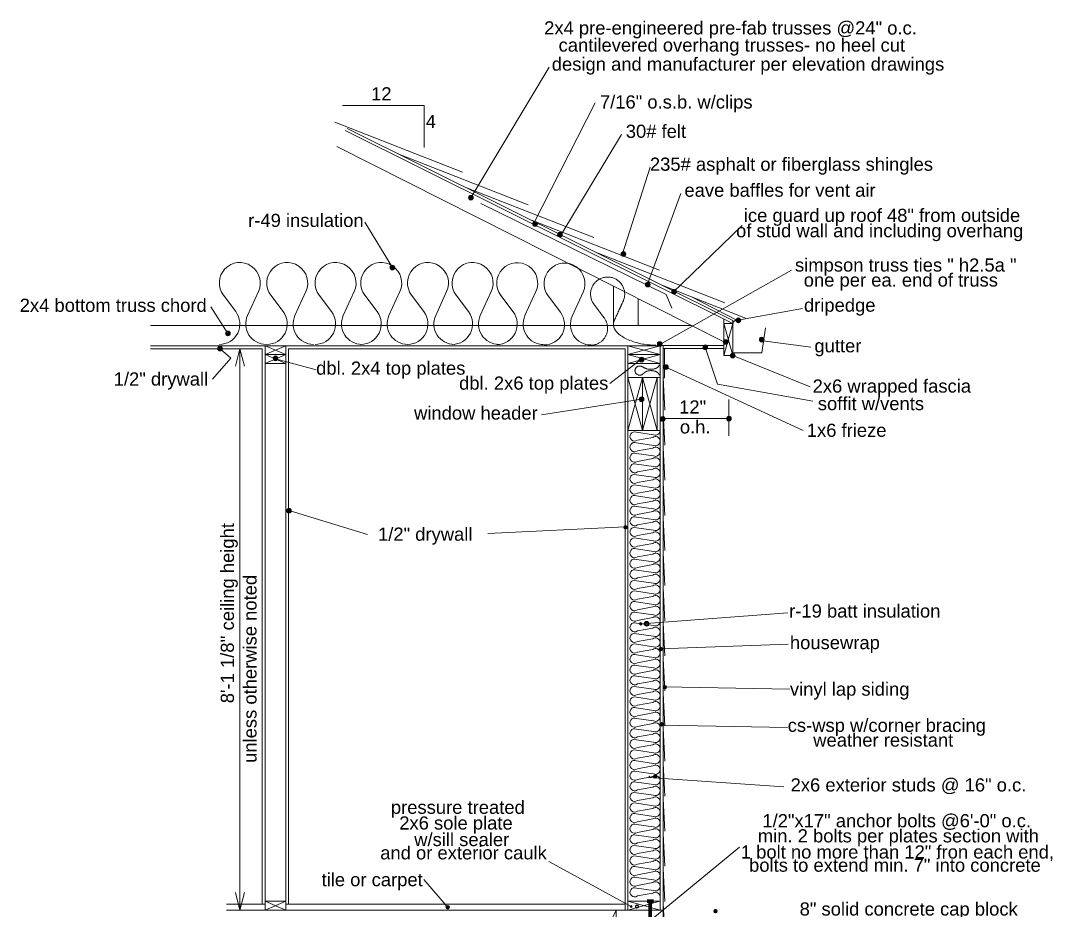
# Model space of a CAD drawing. Header units: inches. Extents: x -4443104 to -4439086, y 793046 to 798506.
# Drawn here: x -4442547.5 to -4442194.8, y 793302.4 to 793606.7 of the extents above; entities that cross this region are included whole.
import ezdxf

# ---------------------------------------------------------------- set-up
doc = ezdxf.new("R2010")
doc.units = ezdxf.units.IN
doc.header["$MEASUREMENT"] = 0
doc.linetypes.add('DGN Style 2', pattern=[20.825219, 12.495132, -8.330088])
doc.layers.add('Level 1', color=7, linetype='Continuous', lineweight=0)
doc.layers.add('Level 3', color=7, linetype='Continuous', lineweight=0)
doc.styles.add('Style-Arial', font='arial.ttf')

# ---------------------------------------------------------------- blocks, each defined once
blk = doc.blocks.new('LT3_2')
at = {"layer": 'Level 3', "color": 7, "linetype": 'Continuous', "lineweight": 13, "extrusion": (0, 0, -1)}
for radius in [6, 5.52, 5.04, 4.56, 4.08, 3.6, 3.12, 2.64, 2.16, 1.68, 1.2, 0.72, 0.24]:
    blk.add_circle((0, 0), radius, dxfattribs=at)
blk = doc.blocks.new('LT3_8')
at = {"layer": 'Level 3', "color": 7, "linetype": 'Continuous', "lineweight": 13}
for centre, radius in [((0, 0), 3.12), ((0, 0), 2.64), ((0, 0), 2.16), ((0, 0), 1.68), ((0, 0), 1.2), ((0, 0), 0.72), ((0, 0), 0.24), ((20, 0), 6), ((20, 0), 5.52), ((20, 0), 5.04), ((20, 0), 4.56), ((20, 0), 4.08), ((20, 0), 3.6)]:
    blk.add_circle(centre, radius, dxfattribs=at)
blk = doc.blocks.new('INSUL_2')
at = {"layer": 'Level 1', "color": 7, "linetype": 'Continuous', "lineweight": 13, "flags": 128}
blk.add_lwpolyline([(2, 0, -0.545985), (1.204, 1.238), (1.204, 1.238), (1.671, 2.262), (1.671, 2.262, 1.756667), (0.175, 2.1), (0.175, 2.1), (0.7, 1.4), (0.7, 1.4, -0.618044), (0, 0)], format="xyb", dxfattribs=at)
blk = doc.blocks.new('INSUL_5')
at = {"layer": 'Level 1', "color": 7, "linetype": 'Continuous', "lineweight": 13}
blk.add_rational_spline([(3.349, 0), (0.639, 0), (1.204, 1.238), (1.204, 1.238), (1.204, 1.238), (1.437, 1.75), (1.671, 2.262), (1.671, 2.262), (1.671, 2.262), (1.978, 2.935), (1.365, 3.35), (0.752, 3.764), (0.241, 3.228), (-0.269, 2.692), (0.175, 2.1), (0.437, 1.75), (0.7, 1.4), (1.024, 0.967), (0.783, 0.484), (0.541, 0), (0, 0)], [1, 0.540714425116, 1, 1, 1, 1, 1, 1, 1, 0.763428836888, 1, 0.763428836888, 1, 0.763428836888, 1, 1, 1, 0.850647049798, 1, 0.850647049798, 1], degree=2, knots=[0, 0, 0, 0.142857, 0.142857, 0.285714, 0.285714, 0.428571, 0.428571, 0.571429, 0.571429, 0.619048, 0.619048, 0.666667, 0.666667, 0.714286, 0.714286, 0.857143, 0.857143, 0.928571, 0.928571, 1, 1, 1], dxfattribs=at)
blk = doc.blocks.new('LT3_9')
at = {"layer": 'Level 3', "color": 7, "linetype": 'Continuous', "lineweight": 13}
for centre, radius in [((0, 0), 3.12), ((0, 0), 2.64), ((0, 0), 2.16), ((0, 0), 1.68), ((0, 0), 1.2), ((0, 0), 0.72), ((0, 0), 0.24), ((15, 0), 6), ((15, 0), 5.52), ((15, 0), 5.04), ((15, 0), 4.56), ((15, 0), 4.08), ((15, 0), 3.6)]:
    blk.add_circle(centre, radius, dxfattribs=at)
blk = doc.blocks.new('INSUL_6')
at = {"layer": 'Level 1', "color": 7, "linetype": 'Continuous', "lineweight": 13}
blk.add_rational_spline([(2, 0), (0.64, 0), (1.2, 2.35), (1.44, 2.86), (1.67, 3.37), (1.67, 3.37), (1.67, 3.37), (1.98, 4.05), (1.37, 4.46), (0.75, 4.87), (0.24, 4.34), (-0.27, 3.8), (0.17, 3.21), (0.44, 2.86), (0.7, 2.51), (1.02, 1.73), (0.78, 0.87), (0.54, 0), (0, 0)], [1, 0.540714425116, 1, 1, 1, 1, 1, 0.763428836888, 1, 0.763428836888, 1, 0.763428836888, 1, 1, 1, 0.850647049798, 1, 0.850647049798, 1], degree=2, knots=[0, 0, 0, 0.166667, 0.166667, 0.333333, 0.333333, 0.5, 0.5, 0.555556, 0.555556, 0.611111, 0.611111, 0.666667, 0.666667, 0.833333, 0.833333, 0.916667, 0.916667, 1, 1, 1], dxfattribs=at)
blk = doc.blocks.new('LT3_10')
at = {"layer": 'Level 3', "color": 7, "linetype": 'Continuous', "lineweight": 13}
for centre, radius in [((0, 0), 0.72), ((0, 0), 0.24), ((20, 0), 6), ((20, 0), 5.52), ((20, 0), 5.04), ((20, 0), 4.56), ((20, 0), 4.08), ((20, 0), 3.6), ((20, 0), 3.12), ((20, 0), 2.64), ((20, 0), 2.16), ((20, 0), 1.68), ((20, 0), 1.2)]:
    blk.add_circle(centre, radius, dxfattribs=at)
blk = doc.blocks.new('INSUL_7')
at = {"layer": 'Level 1', "color": 7, "linetype": 'Continuous', "lineweight": 0, "flags": 128}
blk.add_lwpolyline([(2, 0, -0.545985), (1.2, 1.24), (1.2, 1.24), (1.67, 4.48), (1.67, 4.48, 1.756667), (0.17, 4.32), (0.17, 4.32), (0.7, 1.4), (0.7, 1.4, -0.618044), (0, 0)], format="xyb", dxfattribs=at)

msp = doc.modelspace()

# ---------------------------------------------------------------- linework, layer by layer
at = {"layer": 'Level 1', "color": 7, "linetype": 'Continuous', "lineweight": 13}
for p, q in [((-4442461.096, 793302.5059), (-4442461.0884, 793302.4375)), ((-4442456.096, 793302.5059), (-4442456.0884, 793302.4375)), ((-4442451.096, 793302.5059), (-4442451.0884, 793302.4375)), ((-4442446.096, 793302.5059), (-4442446.0884, 793302.4375)), ((-4442441.096, 793302.5059), (-4442441.0884, 793302.4375)), ((-4442436.096, 793302.5059), (-4442436.0884, 793302.4375)), ((-4442431.096, 793302.5059), (-4442431.0884, 793302.4375)), ((-4442426.096, 793302.5059), (-4442426.0884, 793302.4375)), ((-4442421.096, 793302.5059), (-4442421.0884, 793302.4375)), ((-4442416.096, 793302.5059), (-4442416.0884, 793302.4375)), ((-4442411.096, 793302.5059), (-4442411.0884, 793302.4375)), ((-4442406.096, 793302.5059), (-4442406.0884, 793302.4375)), ((-4442401.096, 793302.5059), (-4442401.0884, 793302.4375)), ((-4442396.096, 793302.5059), (-4442396.0884, 793302.4375)), ((-4442391.096, 793302.5059), (-4442391.0884, 793302.4375)), ((-4442386.096, 793302.5059), (-4442386.0884, 793302.4375)), ((-4442381.096, 793302.5059), (-4442381.0884, 793302.4375)), ((-4442376.096, 793302.5059), (-4442376.0884, 793302.4375)), ((-4442371.096, 793302.5059), (-4442371.0884, 793302.4375)), ((-4442366.096, 793302.5059), (-4442366.0884, 793302.4375)), ((-4442361.096, 793302.5059), (-4442361.0884, 793302.4375)), ((-4442356.096, 793302.5059), (-4442356.0884, 793302.4375)), ((-4442351.096, 793302.5059), (-4442351.0884, 793302.4375)), ((-4442346.096, 793302.5059), (-4442346.0884, 793302.4375)), ((-4442340.096, 793302.5059), (-4442340.0884, 793302.4375)), ((-4442334.096, 793302.5059), (-4442334.0884, 793302.4375)), ((-4442333.096, 793302.5059), (-4442333.0884, 793302.4375))]:
    msp.add_line(p, q, dxfattribs=at)
at = {"layer": 'Level 3', "color": 7, "linetype": 'Continuous', "lineweight": 13}
for p, q in [((-4442366.7829, 793590.7722), (-4442393.5539, 793546.1514)), ((-4442351.113, 793578.6427), (-4442372.1099, 793537.1602)), ((-4442440.0658, 793571.9482), (-4442396.3599, 793554.8477)), ((-4442304.0459, 793503.1313), (-4442436.5086, 793569.1743)), ((-4442304.0459, 793504.1317), (-4442435.8414, 793569.842)), ((-4442342.0323, 793567.8082), (-4442362.785, 793533.331)), ((-4442307.0466, 793496.8759), (-4442439.3728, 793563.5987)), ((-4442417.649, 793560.7717), (-4442373.9431, 793543.6713)), ((-4442332.2529, 793556.624), (-4442341.8413, 793526.6055)), ((-4442395.2323, 793549.5952), (-4442351.5263, 793532.4948)), ((-4442321.775, 793547.5369), (-4442333.0888, 793516.9559)), ((-4442326.7933, 793512.9885), (-4442390.1074, 793544.1285)), ((-4442429.7546, 793537.8324), (-4442420.3793, 793522.2514)), ((-4442372.8154, 793538.4187), (-4442329.1095, 793521.3183)), ((-4442300.8453, 793536.6437), (-4442324.6054, 793513.6418)), ((-4442350.3986, 793527.2422), (-4442306.6928, 793510.1418)), ((-4442283.9586, 793521.3819), (-4442328.6911, 793496.0218)), ((-4442344.8498, 793502.5771), (-4442344.8498, 793515.9374)), ((-4442327.9819, 793516.0657), (-4442299.6249, 793504.9707)), ((-4442336.3826, 793502.5771), (-4442336.3826, 793511.668)), ((-4442324.8351, 793508.4092), (-4442326.7933, 793512.9885)), ((-4442318.1408, 793512.1922), (-4442302.6778, 793504.3164)), ((-4442482.476, 793508.8496), (-4442476.6316, 793499.7526)), ((-4442280.1311, 793508.2488), (-4442302.344, 793504.2052)), ((-4442307.0466, 793503.1313), (-4442307.0466, 793504.6274)), ((-4442318.1837, 793502.4915), (-4442503.1063, 793502.4915)), ((-4442304.0459, 793503.1313), (-4442304.0459, 793504.1317)), ((-4442294.0849, 793493.1037), (-4442292.8603, 793501.6359)), ((-4442328.8463, 793495.488), (-4442503.1063, 793495.488)), ((-4442464.8476, 793494.4875), (-4442503.1063, 793494.4875)), ((-4442490.4249, 793495.488), (-4442469.4805, 793495.488)), ((-4442475.5671, 793491.3073), (-4442479.2038, 793494.4546)), ((-4442472.4805, 793302.5059), (-4442472.4805, 793494.4875)), ((-4442464.8476, 793304.5059), (-4442464.8476, 793494.4875)), ((-4442463.8471, 793302.5059), (-4442463.8471, 793495.488)), ((-4442456.8436, 793492.4865), (-4442463.8471, 793495.488)), ((-4442456.8436, 793495.488), (-4442463.8471, 793492.4865)), ((-4442456.8436, 793302.5059), (-4442456.8436, 793495.488)), ((-4442455.8431, 793304.5059), (-4442455.8431, 793494.4875)), ((-4442340.8503, 793494.4875), (-4442455.8431, 793494.4875)), ((-4442328.9035, 793495.488), (-4442441.5221, 793495.488)), ((-4442441.5221, 793494.5059), (-4442340.8498, 793494.5059)), ((-4442340.8503, 793449.3097), (-4442340.8503, 793494.4875)), ((-4442340.8498, 793302.5059), (-4442340.8498, 793494.5059)), ((-4442339.8498, 793302.5059), (-4442339.8498, 793495.488)), ((-4442339.8498, 793495.488), (-4442328.8649, 793492.488)), ((-4442339.8498, 793449.3097), (-4442339.8498, 793495.488)), ((-4442328.8463, 793495.488), (-4442339.8498, 793492.4865)), ((-4442328.8498, 793302.5059), (-4442328.8498, 793495.4194)), ((-4442328.8463, 793449.3097), (-4442328.8463, 793495.5952)), ((-4442328.8423, 793495.5952), (-4442307.2254, 793495.5952)), ((-4442328.8423, 793494.5947), (-4442328.8423, 793486.1005)), ((-4442327.8498, 793302.5059), (-4442327.8498, 793494.7838)), ((-4442327.8458, 793449.3097), (-4442327.8458, 793495.5952)), ((-4442327.8458, 793494.5947), (-4442307.2254, 793494.5947)), ((-4442327.3423, 793494.5947), (-4442327.3423, 793484.6005)), ((-4442309.1975, 793482.3998), (-4442313.4524, 793494.9985)), ((-4442277.3815, 793495.036), (-4442293.7249, 793497.2354)), ((-4442481.9199, 793484.1024), (-4442475.5671, 793491.3073)), ((-4442463.8471, 793492.4865), (-4442456.8436, 793492.4865)), ((-4442463.8471, 793489.485), (-4442456.8436, 793492.4865)), ((-4442463.8471, 793492.4865), (-4442456.8436, 793489.485)), ((-4442460.3454, 793490.9858), (-4442446.4851, 793487.25)), ((-4442346.0595, 793482.5511), (-4442335.4174, 793490.7885)), ((-4442339.8498, 793492.488), (-4442328.8649, 793492.488)), ((-4442328.8521, 793489.488), (-4442339.8498, 793492.488)), ((-4442339.8498, 793492.4865), (-4442328.8463, 793492.4865)), ((-4442339.8498, 793492.4865), (-4442328.8463, 793489.485)), ((-4442339.8498, 793489.485), (-4442328.8463, 793492.4865)), ((-4442304.0459, 793493.1037), (-4442294.0849, 793493.1037)), ((-4442304.0459, 793492.1233), (-4442277.61, 793481.4386)), ((-4442463.8471, 793489.485), (-4442456.8436, 793489.485)), ((-4442339.8498, 793489.485), (-4442328.8463, 793489.485)), ((-4442279.9494, 793466.5459), (-4442327.1053, 793488.2522)), ((-4442334.8498, 793484.61), (-4442339.8498, 793466.5059)), ((-4442339.8498, 793484.61), (-4442328.8463, 793484.61)), ((-4442339.8498, 793484.61), (-4442334.8498, 793466.5059)), ((-4442329.8498, 793484.61), (-4442334.8498, 793466.5059)), ((-4442334.8498, 793466.5059), (-4442334.8498, 793484.61)), ((-4442334.8498, 793484.61), (-4442329.8498, 793466.5059)), ((-4442329.8498, 793466.5059), (-4442329.8498, 793484.61)), ((-4442328.8498, 793465.6005), (-4442328.8498, 793484.61)), ((-4442327.3423, 793484.5947), (-4442327.8498, 793484.5947)), ((-4442327.8498, 793484.5947), (-4442327.2045, 793473.4862)), ((-4442276.705, 793476.6103), (-4442309.1975, 793482.3998)), ((-4442369.465, 793471.906), (-4442335.2161, 793477.2334)), ((-4442305.3639, 793477.0922), (-4442305.3639, 793464.7154)), ((-4442327.8498, 793472.5947), (-4442327.2045, 793461.4862)), ((-4442305.3639, 793470.5908), (-4442327.8498, 793470.5908)), ((-4442339.8498, 793466.5059), (-4442328.8666, 793466.5059)), ((-4442327.8498, 793460.5947), (-4442327.2045, 793449.4862)), ((-4442327.8498, 793448.5947), (-4442327.2045, 793437.4862)), ((-4442428.8682, 793430.9134), (-4442455.3845, 793439.0627)), ((-4442327.8498, 793436.5947), (-4442327.2045, 793425.4862)), ((-4442387.7984, 793431.2643), (-4442340.6586, 793433.5474)), ((-4442327.8498, 793424.5947), (-4442327.2045, 793413.4862)), ((-4442327.8498, 793412.5947), (-4442327.2045, 793401.4862)), ((-4442285.1543, 793404.204), (-4442335.1128, 793400.4179)), ((-4442327.8498, 793400.5947), (-4442327.2045, 793389.4862)), ((-4442285.0287, 793393.435), (-4442328.7974, 793391.914)), ((-4442327.8498, 793388.5947), (-4442327.2045, 793377.4862)), ((-4442284.5616, 793378.0724), (-4442327.4356, 793378.868)), ((-4442327.8498, 793376.5947), (-4442327.2045, 793365.4862)), ((-4442285.3658, 793364.9095), (-4442328.2398, 793365.7052)), ((-4442327.8498, 793364.5947), (-4442327.2045, 793353.4862)), ((-4442327.8498, 793352.5947), (-4442327.2045, 793341.4862)), ((-4442286.5266, 793344.6668), (-4442332.7226, 793347.86)), ((-4442327.8498, 793340.5947), (-4442327.2045, 793329.4862)), ((-4442327.8498, 793328.5947), (-4442327.2045, 793317.4862)), ((-4442301.7267, 793324.0188), (-4442332.6064, 793298.5838)), ((-4442366.8596, 793319.1713), (-4442338.7383, 793303.7589)), ((-4442327.8498, 793316.5947), (-4442327.2045, 793305.4862)), ((-4442409.6644, 793312.9983), (-4442401.3144, 793303.3354)), ((-4442463.8471, 793304.5059), (-4442477.1229, 793304.5059)), ((-4442463.8471, 793305.5059), (-4442456.8436, 793305.5059)), ((-4442456.8436, 793305.5059), (-4442463.8471, 793302.5059)), ((-4442463.8471, 793305.5059), (-4442456.8436, 793302.5059)), ((-4442340.8498, 793304.5059), (-4442456.8436, 793304.5059)), ((-4442339.8498, 793305.5059), (-4442328.8498, 793305.5059)), ((-4442339.8498, 793305.5059), (-4442328.8498, 793302.5059)), ((-4442328.9171, 793305.5059), (-4442339.8498, 793302.5059)), ((-4442327.8498, 793304.5947), (-4442327.2045, 793293.4862)), ((-4442466.0356, 793302.5059), (-4442475.4805, 793302.5059))]:
    msp.add_line(p, q, dxfattribs=at)
at = {"layer": 'Level 3', "color": 30, "linetype": 'Continuous', "lineweight": 13}
for p, q in [((-4442307.0466, 793503.1313), (-4442304.0459, 793492.1233)), ((-4442304.0459, 793503.1313), (-4442307.0466, 793492.1233))]:
    msp.add_line(p, q, dxfattribs=at)
at = {"layer": 'Level 3', "color": 7, "linetype": 'Continuous', "lineweight": 70}
for p, q in [((-4442333.3004, 793305.6083), (-4442331.1243, 793305.6083)), ((-4442332.298, 793305.6083), (-4442332.298, 793266.4245))]:
    msp.add_line(p, q, dxfattribs=at)
at = {"layer": 'Level 3', "color": 7, "linetype": 'Continuous', "lineweight": 13, "flags": 128}
for points in [[(-4442409.5759, 793563.3327), (-4442409.5759, 793577.7125), (-4442437.4669, 793577.7125)], [(-4442304.0459, 793492.1233), (-4442304.0459, 793503.1313), (-4442307.0466, 793503.1313), (-4442307.0466, 793492.1233), (-4442304.0459, 793492.1233)], [(-4442470.9805, 793488.4875), (-4442472.4805, 793494.4875), (-4442473.9805, 793488.4875)], [(-4442470.9805, 793308.5059), (-4442472.4805, 793302.5059), (-4442473.9805, 793308.5059)], [(-4442343.8498, 793302.5059), (-4442477.1229, 793302.5059)], [(-4442343.5861, 793255.5059), (-4442347.5861, 793255.5059), (-4442347.5861, 793294.8233), (-4442343.8498, 793302.5059)], [(-4442343.8498, 793286.5059), (-4442343.8498, 793302.5059), (-4442327.8498, 793302.5059), (-4442327.8498, 793286.5059)]]:
    msp.add_lwpolyline(points, dxfattribs=at)
at = {"layer": 'Level 3', "color": 7, "linetype": 'Continuous', "lineweight": 13}
msp.add_arc((-4442302.4328, 793502.7269), 1.6083, 98.760242, 178.789753, dxfattribs=at)

# ---------------------------------------------------------------- block references
at = {"layer": 'Level 1', "color": 7, "linetype": 'Continuous', "lineweight": 13}
for name, p, xscale, yscale, zscale in [('INSUL_2', (-4442479.5391, 793495.9649), 8.004000037252966, 8.004000037252966, 8.004000037252966), ('INSUL_2', (-4442463.332, 793495.9649), 8.004000037252966, 8.004000037252966, 8.004000037252966), ('INSUL_2', (-4442446.8008, 793495.9649), 8.004000037252966, 8.004000037252966, 8.004000037252966), ('INSUL_2', (-4442431.1866, 793495.9649), 8.004000037252966, 8.004000037252966, 8.004000037252966), ('INSUL_2', (-4442415.2178, 793495.9649), 8.004000037252966, 8.004000037252966, 8.004000037252966), ('INSUL_2', (-4442399.9586, 793495.9649), 8.004000037252966, 8.004000037252966, 8.004000037252966), ('INSUL_2', (-4442384.6942, 793495.9068), 8.004000037252966, 8.004000037252966, 8.004000037252966), ('INSUL_2', (-4442368.5416, 793495.7679), 8.004000037252966, 8.004000037252966, 8.004000037252966), ('INSUL_5', (-4442352.6422, 793495.6654), 6.669999254940675, 6.669999254940675, 6.669999254940675)]:
    msp.add_blockref(name, p, dxfattribs=dict(at, xscale=xscale, yscale=yscale, zscale=zscale))
at = {"layer": 'Level 1', "color": 7, "linetype": 'Continuous', "lineweight": 13, "xscale": 1.800901521783672, "yscale": 1.800901521783672, "zscale": 1.800901521783672, "rotation": 89.99999999999999}
msp.add_blockref('INSUL_6', (-4442329.1506, 793485.4312), dxfattribs=at)
at = {"layer": 'Level 1', "color": 7, "linetype": 'Continuous', "lineweight": 0, "xscale": 1.800901521783672, "yscale": 1.800901521783672, "zscale": 1.800901521783672, "rotation": 89.99999999999999}
for p in [(-4442328.8668, 793462.9041), (-4442328.8668, 793459.2791), (-4442328.8668, 793455.6541), (-4442328.8668, 793452.0291), (-4442328.8668, 793448.4041), (-4442328.8668, 793444.7791), (-4442328.8668, 793441.1541), (-4442328.8668, 793437.5291), (-4442328.8668, 793433.9041), (-4442328.8668, 793430.2791), (-4442328.8668, 793426.6541), (-4442328.8668, 793423.0291), (-4442328.8668, 793419.4041), (-4442328.8668, 793415.7791), (-4442328.8668, 793412.1541), (-4442328.8668, 793408.5291), (-4442328.8668, 793404.9041), (-4442328.8668, 793401.2791), (-4442328.8668, 793397.6541), (-4442328.8668, 793394.0291), (-4442328.8668, 793390.4041), (-4442328.8668, 793386.7791), (-4442328.8668, 793383.1541), (-4442328.8668, 793379.5291), (-4442328.8668, 793375.9041), (-4442328.8668, 793372.2791), (-4442328.8668, 793368.6541), (-4442328.8668, 793365.0291), (-4442328.8668, 793361.4041), (-4442328.8668, 793357.7791), (-4442328.8668, 793354.1541), (-4442328.8668, 793350.5291), (-4442328.8668, 793346.9041), (-4442328.8668, 793343.2791), (-4442328.8668, 793339.6541), (-4442328.8668, 793336.0291), (-4442328.8668, 793332.4041), (-4442328.8668, 793328.7791), (-4442328.8668, 793325.1541), (-4442328.8668, 793321.5291), (-4442328.8668, 793317.9041), (-4442328.8668, 793314.2791), (-4442328.8668, 793310.6541), (-4442328.8668, 793307.0291)]:
    msp.add_blockref('INSUL_7', p, dxfattribs=at)
at = {"layer": 'Level 3', "color": 7, "linetype": 'Continuous', "lineweight": 13}
for name, p, xscale, yscale, zscale in [('LT3_2', (-4442393.5539, 793546.1514), 0.1334028722036992, 0.1334028722036992, 0.1334028722036992), ('LT3_2', (-4442371.5803, 793537.155), 0.1334028722036992, 0.1334028722036992, 0.1334028722036992), ('LT3_2', (-4442363.1335, 793533.4513), 0.1334028722036992, 0.1334028722036992, 0.1334028722036992), ('LT3_2', (-4442341.391, 793526.8367), 0.1334028722036992, 0.1334028722036992, 0.1334028722036992), ('LT3_2', (-4442420.3793, 793522.2514), 0.1334028722036992, 0.1334028722036992, 0.1334028722036992), ('LT3_2', (-4442333.0789, 793516.442), 0.1334028722036992, 0.1334028722036992, 0.1334028722036992), ('LT3_2', (-4442324.0704, 793513.9978), 0.1334028722036992, 0.1334028722036992, 0.1334028722036992), ('LT3_2', (-4442302.1204, 793504.205), 0.1334028722036992, 0.1334028722036992, 0.1334028722036992), ('LT3_2', (-4442476.6316, 793499.7526), 0.1334028722036992, 0.1334028722036992, 0.1334028722036992), ('LT3_2', (-4442306.4425, 793496.8078), 0.1334028722036992, 0.1334028722036992, 0.1334028722036992), ('LT3_2', (-4442294.1116, 793497.5973), 0.1334028722036992, 0.1334028722036992, 0.1334028722036992), ('LT3_2', (-4442479.2962, 793494.5429), 0.1334028722036992, 0.1334028722036992, 0.1334028722036992), ('LT3_2', (-4442328.9733, 793496.1597), 0.1334028722036992, 0.1334028722036992, 0.1334028722036992), ('LT3_2', (-4442313.4524, 793494.9985), 0.1334028722036992, 0.1334028722036992, 0.1334028722036992), ('LT3_2', (-4442460.3416, 793491.2537), 0.1334028722036992, 0.1334028722036992, 0.1334028722036992), ('LT3_2', (-4442335.2161, 793490.7885), 0.1334028722036992, 0.1334028722036992, 0.1334028722036992), ('LT3_2', (-4442304.0459, 793492.1233), 0.1334028722036992, 0.1334028722036992, 0.1334028722036992), ('LT3_2', (-4442326.8685, 793488.1926), 0.1334028722036992, 0.1334028722036992, 0.1334028722036992), ('LT3_2', (-4442335.2161, 793477.2334), 0.1334028722036992, 0.1334028722036992, 0.1334028722036992), ('LT3_2', (-4442327.9503, 793470.4259), 0.1334028722036992, 0.1334028722036992, 0.1334028722036992), ('LT3_2', (-4442305.3639, 793470.5908), 0.1334028722036992, 0.1334028722036992, 0.1334028722036992), ('LT3_2', (-4442455.7509, 793439.0646), 0.1334028722036992, 0.1334028722036992, 0.1334028722036992), ('LT3_2', (-4442340.7039, 793433.4333), 0.1000009313241567, 0.1000009313241567, 0.1000009313241567), ('LT3_9', (-4442335.4791, 793400.4197), 0.1334028722036992, 0.1334028722036992, 0.1334028722036992), ('LT3_2', (-4442328.622, 793391.8052), 0.1000009313241567, 0.1000009313241567, 0.1000009313241567), ('LT3_2', (-4442327.2261, 793378.7365), 0.1000009313241567, 0.1000009313241567, 0.1000009313241567), ('LT3_2', (-4442328.2423, 793366.0547), 0.1000009313241567, 0.1000009313241567, 0.1000009313241567), ('LT3_10', (-4442332.5158, 793348.2092), 0.1000009313241567, 0.1000009313241567, 0.1000009313241567), ('LT3_2', (-4442401.4589, 793303.4707), 0.1000009313241567, 0.1000009313241567, 0.1000009313241567), ('LT3_8', (-4442338.7665, 793303.7537), 0.1000009313241567, 0.1000009313241567, 0.1000009313241567), ('LT3_2', (-4442309.9251, 793302.1554), 0.1000009313241567, 0.1000009313241567, 0.1000009313241567)]:
    msp.add_blockref(name, p, dxfattribs=dict(at, xscale=xscale, yscale=yscale, zscale=zscale))

# ---------------------------------------------------------------- texts
at = {"layer": 'Level 3', "color": 7, "linetype": 'Continuous', "lineweight": 13, "style": 'Style-Arial'}
for s, p in [('2x4 pre-engineered pre-fab trusses @24" o.c.', (-4442368.502, 793601.9627)), ('cantilevered overhang trusses- no heel cut', (-4442363.5671, 793596.0924)), ('design and manufacturer per elevation drawings', (-4442365.8979, 793589.591)), ('12', (-4442427.6456, 793579.4123)), ('7/16" o.s.b. w/clips', (-4442349.439, 793576.6432)), ('4', (-4442408.9764, 793569.9734)), ('30# felt', (-4442340.5923, 793566.6138)), ('235# asphalt or fiberglass shingles', (-4442332.3459, 793555.3544)), ('eave baffles for vent air', (-4442320.5401, 793546.4592)), ('r-49 insulation', (-4442469.6847, 793536.1348)), ('ice guard up roof 48" from outside', (-4442300.2275, 793537.8591)), ('of stud wall and including overhang', (-4442302.8912, 793532.6169)), ('simpson truss ties " h2.5a "', (-4442282.7486, 793520.8759)), ('one per ea. end of truss', (-4442279.7583, 793515.7437)), ('2x4 bottom truss chord', (-4442547.7851, 793507.1095)), ('dripedge', (-4442279.6875, 793507.1544)), ('gutter', (-4442276.1131, 793493.2594)), ('dbl. 2x4 top plates', (-4442446.4479, 793485.6137)), ('1/2" drywall', (-4442515.6485, 793481.8823)), ('2x6 wrapped fascia', (-4442276.7217, 793479.4807)), ('soffit w/vents', (-4442274.9549, 793473.4886)), ('window header', (-4442412.9767, 793470.258)), ('o.h.', (-4442322.1129, 793465.5187)), ('1x6 frieze', (-4442278.7157, 793464.3584)), ('1/2" drywall', (-4442425.2928, 793428.8329)), ('housewrap', (-4442284.4876, 793391.7493)), ('vinyl lap siding', (-4442284.4876, 793375.838)), ('cs-wsp w/corner bracing', (-4442285.2458, 793363.4554)), ('weather resistant', (-4442276.5131, 793358.4132)), ('2x6 exterior studs @ 16" o.c.', (-4442284.2508, 793343.0702)), ('pressure treated', (-4442420.8935, 793335.4212)), ('1/2"x17" anchor bolts @6\'-0" o.c.', (-4442293.9006, 793330.8302)), ('w/sill sealer', (-4442412.9191, 793324.3923)), ('min. 2 bolts per plates section with', (-4442295.4535, 793325.6555)), ('and or exterior caulk', (-4442424.5387, 793319.8499)), ('1 bolt no more than 12" fron each end,', (-4442301.2671, 793320.1473)), ('bolts to extend min. 7" into concrete', (-4442298.4432, 793315.6267)), ('tile or carpet', (-4442444.5943, 793310.6775)), ('8" solid concrete cap block', (-4442281.158, 793300.6364))]:
    msp.add_text(s, height=4.5, dxfattribs=at).set_placement(p)
at = {"layer": 'Level 3', "color": 30, "linetype": 'Continuous', "lineweight": 13, "style": 'Style-Arial'}
for s, p in [('dbl. 2x6 top plates', (-4442397.5745, 793480.484)), ('12"', (-4442322.3497, 793472.3106)), ('r-19 batt insulation', (-4442284.7448, 793402.5557)), ('2x6 sole plate', (-4442418.0385, 793330.0566))]:
    msp.add_text(s, height=4.5, dxfattribs=at).set_placement(p)
at = {"layer": 'Level 3', "color": 7, "linetype": 'DGN Style 2', "lineweight": 13, "style": 'Style-Arial'}
msp.add_text("8'-1 1/8'' ceiling height", height=4.5, rotation=90, dxfattribs=at).set_placement((-4442474.5481, 793373.25))
at = {"layer": 'Level 3', "color": 7, "linetype": 'Continuous', "lineweight": 13, "style": 'Style-Arial'}
msp.add_text('unless otherwise noted', height=4.5, rotation=90, dxfattribs=at).set_placement((-4442466.8238, 793352.8537))

doc.saveas('drawing.dxf')
